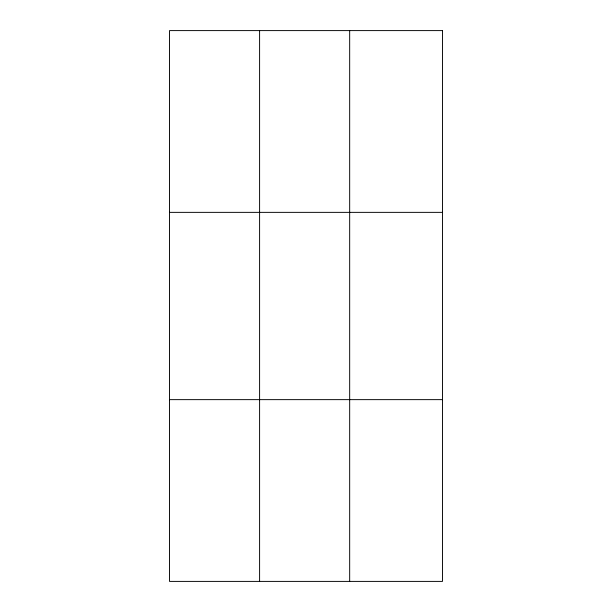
<?xml version="1.0" encoding="UTF-8"?>
<svg xmlns="http://www.w3.org/2000/svg" width="612" height="612" viewBox="0 0 612 612"><rect width="100%" height="100%" fill="white"/><g stroke="black" fill="none" stroke-linecap="round" stroke-linejoin="round"><path stroke-width="0.92" d="M259.595 581.4L259.595 30.6M349.674 581.4L349.674 30.6M169.524 212.364L442.476 212.364M169.524 399.636L442.476 399.636M442.476 30.6L442.476 581.4L169.524 581.4L169.524 30.6L442.476 30.6"/></g></svg>
